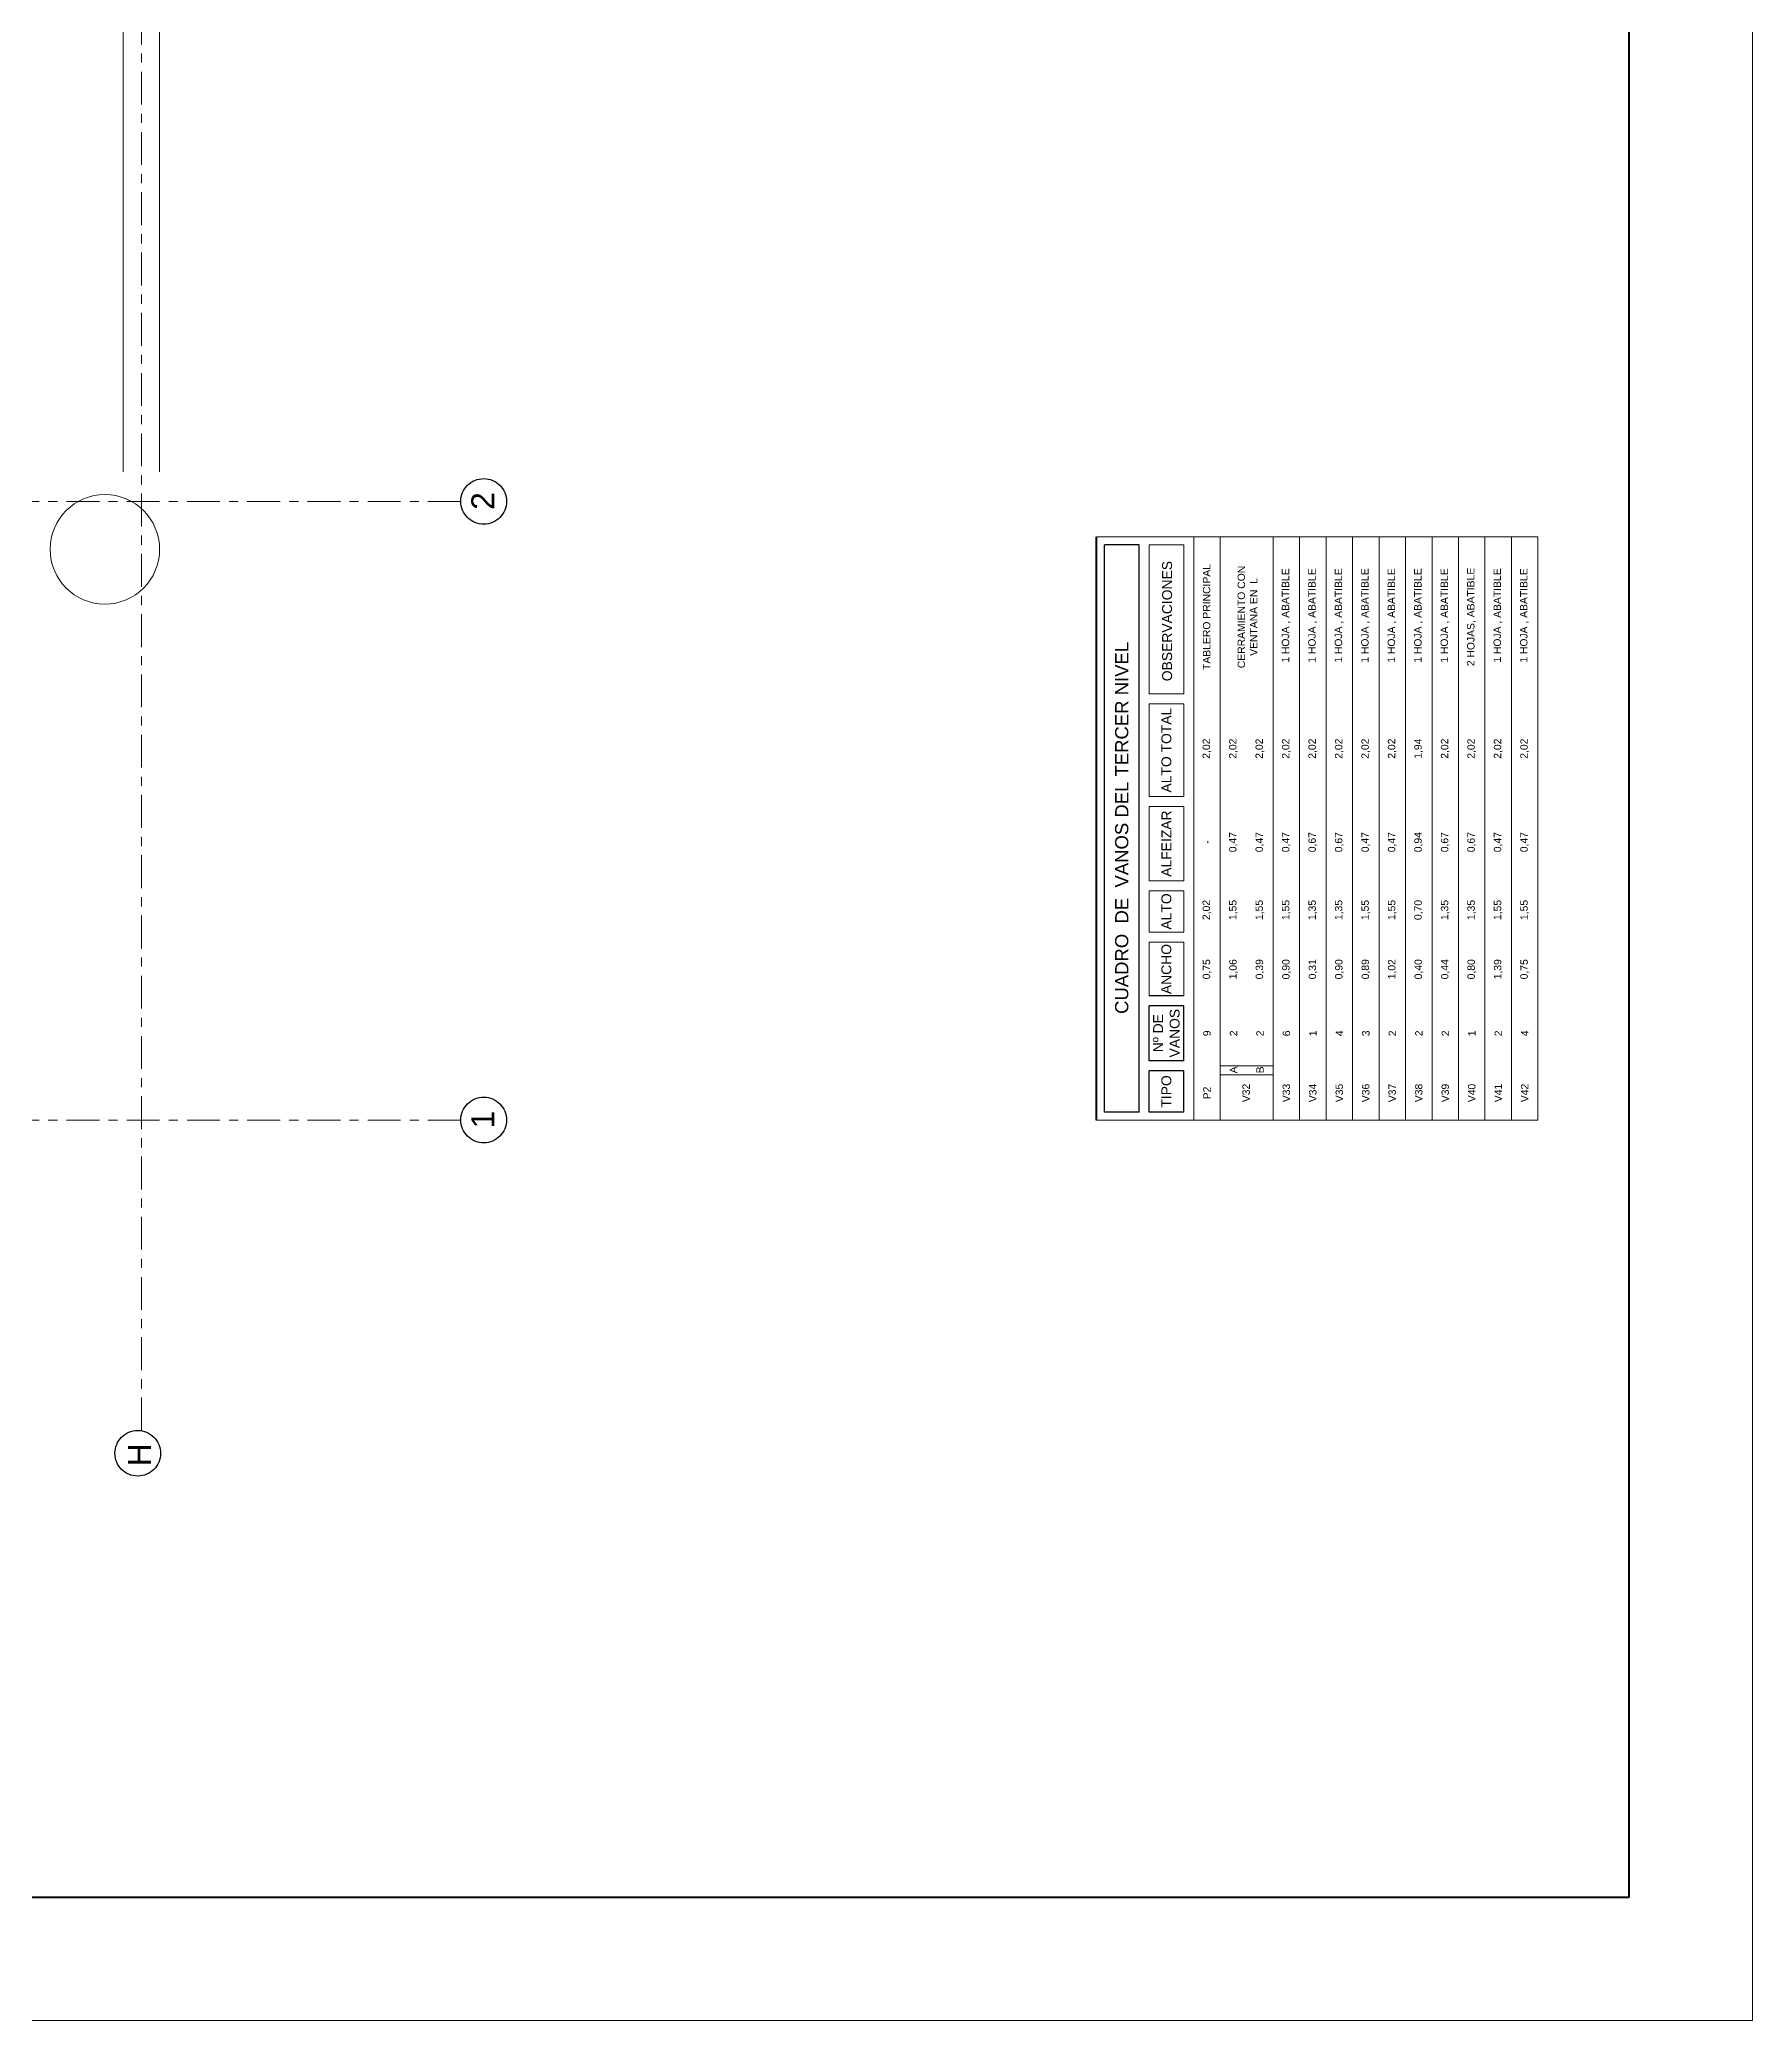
# Model space of a CAD drawing. Header units: millimetres. Extents: x -1459 to -1413, y -119 to 301.
# Drawn here: x -1432.04 to -1413.28, y 23.21 to 44.91 of the extents above; entities that cross this region are included whole.
import ezdxf

# ---------------------------------------------------------------- set-up
doc = ezdxf.new("R2010")
doc.units = ezdxf.units.MM
doc.linetypes.add('ACAD_ISO10W100', pattern=[18, 12, -3, 0, -3])
for name, color, linetype, lineweight in [('EJES', 2, 'ACAD_ISO10W100', 13), ('MURO VISTO', 6, 'Continuous', 18), ('ROTULO', 7, 'Continuous', 5), ('VANOS CUADRO', 8, 'Continuous', 9)]:
    doc.layers.add(name, color=color, linetype=linetype, lineweight=lineweight)
doc.styles.add('Arial', font='arial.ttf')
doc.styles.add('arial normal', font='arial.ttf', dxfattribs={"height": 0.25})

msp = doc.modelspace()

# ---------------------------------------------------------------- linework, layer by layer
at = {"layer": 'EJES', "ltscale": 0.03}
for p, q in [((-1430.928, 29.675), (-1430.928, 81.6)), ((-1427.428, 39.85), (-1451.503, 39.85)), ((-1427.428, 33.075), (-1451.503, 33.075))]:
    msp.add_line(p, q, dxfattribs=at)
at = {"layer": 'EJES', "lineweight": 30}
for centre in [(-1427.178, 39.85), (-1427.178, 33.075), (-1430.968, 29.425)]:
    msp.add_circle(centre, 0.25, dxfattribs=at)
at = {"layer": 'MURO VISTO'}
for p, q in [((-1431.128, 40.175), (-1431.128, 61.441)), ((-1430.728, 40.175), (-1430.728, 61.441))]:
    msp.add_line(p, q, dxfattribs=at)
msp.add_circle((-1431.328, 39.325), 0.6, dxfattribs=at)
at = {"layer": 'ROTULO'}
msp.add_lwpolyline([(-1413.278, 23.214), (-1413.278, 87.714), (-1459.028, 87.714), (-1459.028, 23.214)], close=True, dxfattribs=at)
at = {"layer": 'ROTULO', "lineweight": 40}
msp.add_lwpolyline([(-1414.628, 24.564), (-1414.628, 86.364), (-1457.678, 86.364), (-1457.678, 24.564)], close=True, dxfattribs=at)
at = {"layer": 'VANOS CUADRO', "lineweight": 50, "ltscale": 0.08}
msp.add_line((-1420.465, 33.075), (-1420.465, 39.461), dxfattribs=at)
at = {"layer": 'VANOS CUADRO'}
for p, q in [((-1415.628, 39.461), (-1420.465, 39.461)), ((-1419.109, 33.669), (-1418.529, 33.669)), ((-1419.109, 33.569), (-1418.529, 33.569)), ((-1415.628, 33.075), (-1420.465, 33.075))]:
    msp.add_line(p, q, dxfattribs=at)
at = {"layer": 'VANOS CUADRO', "lineweight": 30, "ltscale": 0.08}
for p, q in [((-1419.997, 39.374), (-1420.378, 39.374)), ((-1420.378, 33.162), (-1420.378, 39.374)), ((-1419.997, 33.162), (-1419.997, 39.374)), ((-1419.508, 34.434), (-1419.888, 34.434)), ((-1419.508, 34.325), (-1419.888, 34.325)), ((-1419.888, 33.723), (-1419.888, 34.325)), ((-1419.508, 33.723), (-1419.508, 34.325)), ((-1419.508, 33.723), (-1419.888, 33.723)), ((-1419.508, 33.614), (-1419.888, 33.614)), ((-1419.888, 33.162), (-1419.888, 33.614)), ((-1419.508, 33.162), (-1419.508, 33.614)), ((-1419.997, 33.162), (-1420.378, 33.162)), ((-1419.508, 33.162), (-1419.888, 33.162))]:
    msp.add_line(p, q, dxfattribs=at)
at = {"layer": 'VANOS CUADRO', "lineweight": 9, "ltscale": 0.08}
for p, q in [((-1419.508, 39.374), (-1419.888, 39.374)), ((-1419.888, 37.742), (-1419.888, 39.374)), ((-1419.508, 37.742), (-1419.508, 39.374)), ((-1419.399, 33.075), (-1419.399, 39.461)), ((-1419.109, 33.075), (-1419.109, 39.461)), ((-1418.529, 33.075), (-1418.529, 39.461)), ((-1418.239, 33.075), (-1418.239, 39.461)), ((-1417.949, 33.075), (-1417.949, 39.461)), ((-1417.659, 33.075), (-1417.659, 39.461)), ((-1417.369, 33.075), (-1417.369, 39.461)), ((-1417.079, 33.075), (-1417.079, 39.461)), ((-1416.788, 33.075), (-1416.788, 39.461)), ((-1416.498, 33.075), (-1416.498, 39.461)), ((-1416.208, 33.075), (-1416.208, 39.461)), ((-1415.918, 33.075), (-1415.918, 39.461)), ((-1415.628, 33.075), (-1415.628, 39.461)), ((-1419.508, 37.742), (-1419.888, 37.742)), ((-1419.508, 37.634), (-1419.888, 37.634)), ((-1419.888, 36.618), (-1419.888, 37.634)), ((-1419.508, 36.618), (-1419.508, 37.634)), ((-1419.508, 36.618), (-1419.888, 36.618)), ((-1419.508, 36.51), (-1419.888, 36.51)), ((-1419.888, 35.694), (-1419.888, 36.51)), ((-1419.508, 35.694), (-1419.508, 36.51)), ((-1419.508, 35.694), (-1419.888, 35.694)), ((-1419.508, 35.585), (-1419.888, 35.585)), ((-1419.888, 35.132), (-1419.888, 35.585)), ((-1419.508, 35.132), (-1419.508, 35.585)), ((-1419.508, 35.132), (-1419.888, 35.132)), ((-1419.508, 35.023), (-1419.888, 35.023)), ((-1419.888, 34.434), (-1419.888, 35.023)), ((-1419.508, 34.434), (-1419.508, 35.023))]:
    msp.add_line(p, q, dxfattribs=at)

# ---------------------------------------------------------------- texts
at = {"layer": 'EJES', "linetype": 'Continuous', "char_height": 0.25, "width": 0.309, "attachment_point": 5, "rotation": 90, "style": 'arial normal'}
for s, insert in [('2', (-1427.188, 39.854)), ('1', (-1427.188, 33.079)), ('H', (-1430.948, 29.408))]:
    msp.add_mtext(s, dxfattribs=dict(at, insert=insert))
at = {"layer": 'VANOS CUADRO', "lineweight": 9, "attachment_point": 5, "rotation": 90, "style": 'Arial'}
for s, insert, char_height, width in [('OBSERVACIONES', (-1419.69, 38.539), 0.10876, 1.24227), ('TABLERO PRINCIPAL', (-1419.257, 38.584), 0.08121, 1.72409), ('CERRAMIENTO CON \\PVENTANA EN  L', (-1418.81, 38.584), 0.08121, 1.72409), (' 1 HOJA , ABATIBLE', (-1418.386, 38.584), 0.08121, 1.72409), (' 1 HOJA , ABATIBLE', (-1418.096, 38.584), 0.08121, 1.72409), (' 1 HOJA , ABATIBLE', (-1417.806, 38.584), 0.08121, 1.72409), (' 1 HOJA , ABATIBLE', (-1417.516, 38.584), 0.08121, 1.72409), (' 1 HOJA , ABATIBLE', (-1417.226, 38.584), 0.08121, 1.72409), (' 1 HOJA , ABATIBLE', (-1416.936, 38.584), 0.08121, 1.72409), (' 1 HOJA , ABATIBLE', (-1416.646, 38.584), 0.08121, 1.72409), ('2 HOJAS, ABATIBLE', (-1416.356, 38.584), 0.08121, 1.72409), (' 1 HOJA , ABATIBLE', (-1416.066, 38.584), 0.08121, 1.72409), (' 1 HOJA , ABATIBLE', (-1415.776, 38.584), 0.08121, 1.72409), ('ALTO TOTAL', (-1419.698, 37.126), 0.1088, 0.99507), ('2,02', (-1419.254, 37.142), 0.0812, 0.77482), ('2,02', (-1418.964, 37.142), 0.0812, 0.77482), ('2,02', (-1418.674, 37.142), 0.0812, 0.77482), ('2,02', (-1418.384, 37.142), 0.0812, 0.77482), ('2,02', (-1418.094, 37.142), 0.0812, 0.77482), ('2,02', (-1417.804, 37.142), 0.0812, 0.77482), ('2,02', (-1417.514, 37.142), 0.0812, 0.77482), ('2,02', (-1417.224, 37.142), 0.0812, 0.77482), ('1,94', (-1416.934, 37.142), 0.0812, 0.77482), ('2,02', (-1416.643, 37.142), 0.0812, 0.77482), ('2,02', (-1416.353, 37.142), 0.0812, 0.77482), ('2,02', (-1416.063, 37.142), 0.0812, 0.77482), ('2,02', (-1415.773, 37.142), 0.0812, 0.77482), ('ALFEIZAR', (-1419.698, 36.102), 0.1088, 0.77479), ('-', (-1419.254, 36.118), 0.0812, 0.77482), ('0,47', (-1418.964, 36.118), 0.0812, 0.77482), ('0,47', (-1418.674, 36.118), 0.0812, 0.77482), ('0,47', (-1418.384, 36.118), 0.0812, 0.77482), ('0,67', (-1418.094, 36.118), 0.0812, 0.77482), ('0,67', (-1417.804, 36.118), 0.0812, 0.77482), ('0,47', (-1417.514, 36.118), 0.0812, 0.77482), ('0,47', (-1417.224, 36.118), 0.0812, 0.77482), ('0,94', (-1416.934, 36.118), 0.0812, 0.77482), ('0,67', (-1416.643, 36.118), 0.0812, 0.77482), ('0,67', (-1416.353, 36.118), 0.0812, 0.77482), ('0,47', (-1416.063, 36.118), 0.0812, 0.77482), ('0,47', (-1415.773, 36.118), 0.0812, 0.77482), ('ALTO', (-1419.698, 35.359), 0.1088, 0.77482), ('2,02', (-1419.254, 35.375), 0.0812, 0.77482), ('1,55', (-1418.964, 35.375), 0.0812, 0.77482), ('1,55', (-1418.674, 35.375), 0.0812, 0.77482), ('1,55', (-1418.384, 35.375), 0.0812, 0.77482), ('1,35', (-1418.094, 35.375), 0.0812, 0.77482), ('1,35', (-1417.804, 35.375), 0.0812, 0.77482), ('1,55', (-1417.514, 35.375), 0.0812, 0.77482), ('1,55', (-1417.224, 35.375), 0.0812, 0.77482), ('0,70', (-1416.934, 35.375), 0.0812, 0.77482), ('1,35', (-1416.643, 35.375), 0.0812, 0.77482), ('1,35', (-1416.353, 35.375), 0.0812, 0.77482), ('1,55', (-1416.063, 35.375), 0.0812, 0.77482), ('1,55', (-1415.773, 35.375), 0.0812, 0.77482), ('ANCHO', (-1419.698, 34.728), 0.1088, 0.77482)]:
    msp.add_mtext(s, dxfattribs=dict(at, insert=insert, char_height=char_height, width=width))
at = {"layer": 'VANOS CUADRO', "attachment_point": 5, "rotation": 90, "style": 'Arial'}
for s, insert, char_height, width in [('CUADRO  DE  VANOS DEL TERCER NIVEL', (-1420.187, 36.274), 0.14502, 4.3995), ('0,75', (-1419.252, 34.726), 0.0812, 0.77482), ('1,06', (-1418.962, 34.726), 0.0812, 0.77482), ('0,39', (-1418.672, 34.726), 0.0812, 0.77482), ('0,90', (-1418.382, 34.726), 0.0812, 0.77482), ('0,31', (-1418.092, 34.726), 0.0812, 0.77482), ('0,90', (-1417.802, 34.726), 0.0812, 0.77482), ('0,89', (-1417.512, 34.726), 0.0812, 0.77482), ('1,02', (-1417.222, 34.726), 0.0812, 0.77482), ('0,40', (-1416.932, 34.726), 0.0812, 0.77482), ('0,44', (-1416.642, 34.726), 0.0812, 0.77482), ('0,80', (-1416.352, 34.726), 0.0812, 0.77482), ('1,39', (-1416.062, 34.726), 0.0812, 0.77482), ('0,75', (-1415.772, 34.726), 0.0812, 0.77482), ('Nº DE VANOS', (-1419.698, 34.026), 0.10876, 0.77482), ('9', (-1419.253, 34.024), 0.0812, 0.77482), ('2', (-1418.963, 34.024), 0.0812, 0.77482), ('2', (-1418.673, 34.024), 0.0812, 0.77482), ('6', (-1418.383, 34.024), 0.0812, 0.77482), ('1', (-1418.093, 34.024), 0.0812, 0.77482), ('4', (-1417.803, 34.024), 0.0812, 0.77482), ('3', (-1417.513, 34.024), 0.0812, 0.77482), ('2', (-1417.223, 34.024), 0.0812, 0.77482), ('2', (-1416.932, 34.024), 0.0812, 0.77482), ('2', (-1416.642, 34.024), 0.0812, 0.77482), ('1', (-1416.352, 34.024), 0.0812, 0.77482), ('2', (-1416.062, 34.024), 0.0812, 0.77482), ('4', (-1415.772, 34.024), 0.0812, 0.77482), ('A', (-1418.963, 33.624), 0.0812, 0.77482), ('B', (-1418.673, 33.624), 0.0812, 0.77482), ('TIPO', (-1419.698, 33.388), 0.1088, 0.77482), ('P2', (-1419.254, 33.371), 0.0812, 0.77482), ('V32', (-1418.824, 33.371), 0.0812, 0.77482), ('V33', (-1418.384, 33.371), 0.0812, 0.77482), ('V34', (-1418.094, 33.371), 0.0812, 0.77482), ('V35', (-1417.804, 33.371), 0.0812, 0.77482), ('V36', (-1417.514, 33.371), 0.0812, 0.77482), ('V37', (-1417.224, 33.371), 0.0812, 0.77482), ('V38', (-1416.934, 33.371), 0.0812, 0.77482), ('V39', (-1416.643, 33.371), 0.0812, 0.77482), ('V40', (-1416.353, 33.371), 0.0812, 0.77482), ('V41', (-1416.063, 33.371), 0.0812, 0.77482), ('V42', (-1415.773, 33.371), 0.0812, 0.77482)]:
    msp.add_mtext(s, dxfattribs=dict(at, insert=insert, char_height=char_height, width=width))

doc.saveas('drawing.dxf')
